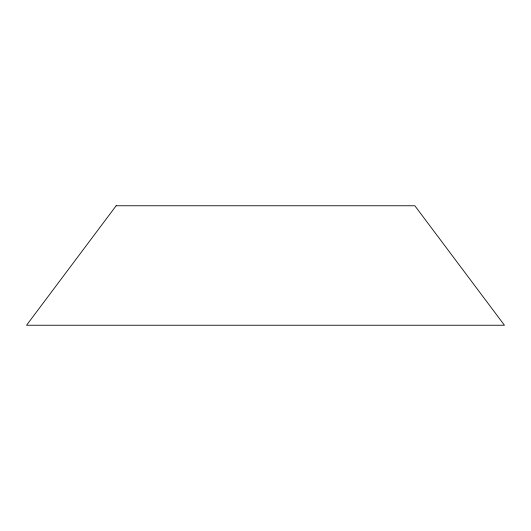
<?xml version="1.0" encoding="UTF-8"?>
<svg xmlns="http://www.w3.org/2000/svg" width="531" height="531" viewBox="0 0 531 531"><rect width="100%" height="100%" fill="white"/><g stroke="black" fill="none" stroke-linecap="round" stroke-linejoin="round"><path stroke-width="0.8" d="M116.156 205.762L26.55 325.237L504.45 325.237L414.844 205.762L116.156 205.762"/></g></svg>
